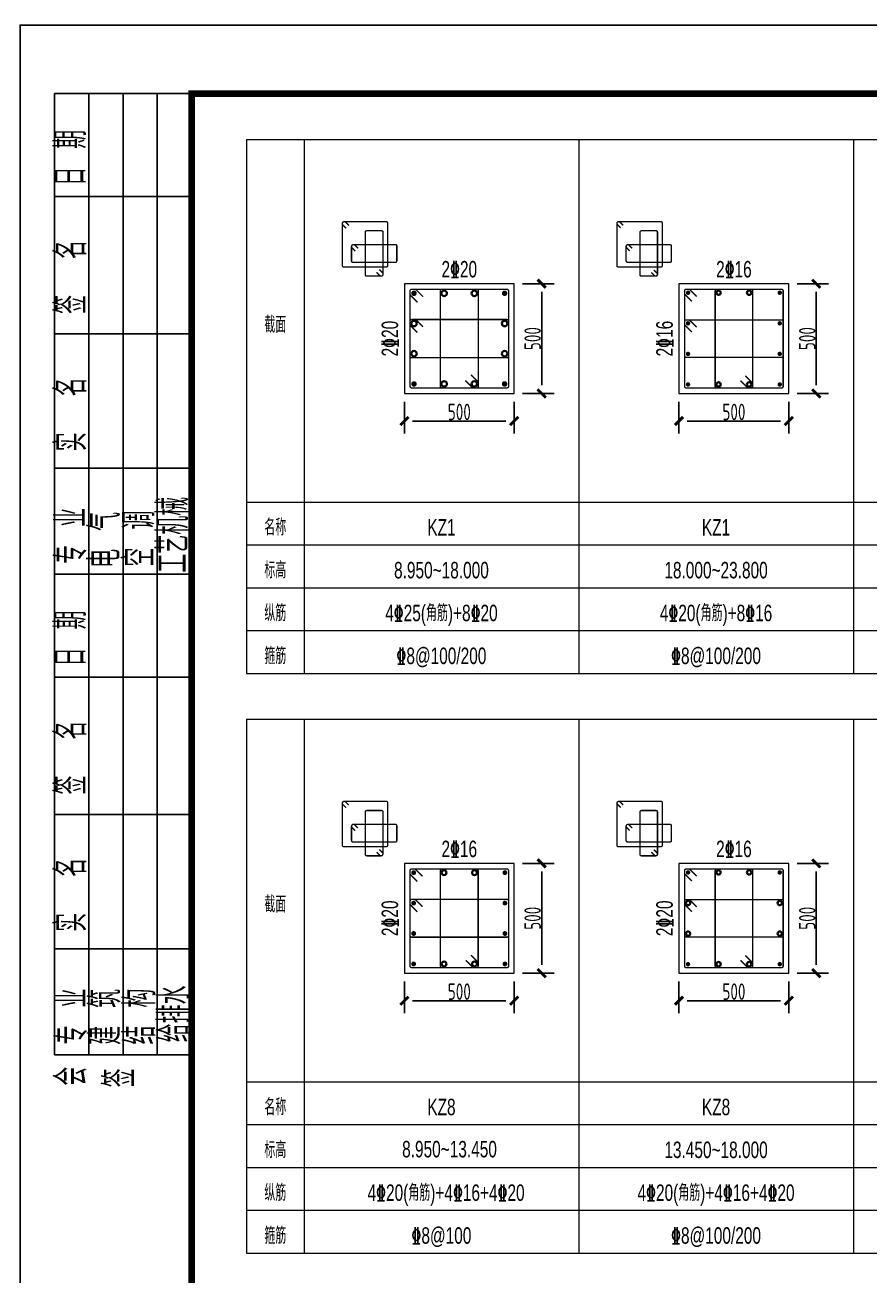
# Model space of a CAD drawing. Extents: x -695511 to 885008, y -751583 to -95266.
# Drawn here: x 329928 to 345314, y -265712 to -242936 of the extents above; entities that cross this region are included whole.
import ezdxf
from ezdxf.enums import TextEntityAlignment as Align

# ---------------------------------------------------------------- set-up
doc = ezdxf.new("R2010")
doc.units = 0
doc.header["$LTSCALE"] = 1000
doc.header["$MEASUREMENT"] = 0
for name, color, linetype in [('0_cad_copy', 7, 'Continuous'), ('14', 1, 'Continuous'), ('PUB_TITLE', 4, 'Continuous')]:
    doc.layers.add(name, color=color, linetype=linetype)
for name, color, linetype, lineweight in [('柱原位标注', 7, 'Continuous', 18), ('柱尺寸标注', 3, 'Continuous', 18), ('柱截面轮廓', 7, 'Continuous', 18), ('柱箍筋', 1, 'Continuous', 25), ('柱纵筋', 1, 'Continuous', 70), ('柱表文字', 7, 'Continuous', 18), ('柱表边线', 253, 'Continuous', 18)]:
    doc.layers.add(name, color=color, linetype=linetype, lineweight=lineweight)
doc.styles.add('hztxt', font='romand_pkpm', dxfattribs={"bigfont": 'gbcbig'})
doc.styles.add('样式 1', font='GS_TXT.shx', dxfattribs={"width": 0.7, "height": 375, "bigfont": 'yjkchn.shx'})
doc.styles.add('盈建科标注', font='yjkeng.shx', dxfattribs={"width": 0.7, "height": 300, "bigfont": 'yjkchn.shx'})
doc.dimstyles.new('盈建科结构', dxfattribs={"dimscale": 150, "dimtxt": 2.5, "dimasz": 1, "dimexe": 1.5, "dimexo": 1.5, "dimgap": 1, "dimtad": 1, "dimdec": 0, "dimzin": 0, "dimdsep": 46, "dimtxsty": '盈建科标注', "dimblk": 'ARCHTICK', "dimcen": 0.09, "dimclrt": 7, "dimadec": 0, "dimazin": 0, "dimtfac": 1, "dimtdec": 4, "dimtix": 1, "dimtmove": 2, "dimatfit": 3, "dimfxl": 1, "dimtolj": 1, "dimtzin": 0, "dimarcsym": 0})

# ---------------------------------------------------------------- blocks, each defined once
blk = doc.blocks.new('A$C393D5F54')
at = {"layer": '14'}
for p, q in [((0, 446), (0, 14446)), ((0, 14446), (2000, 14446)), ((500, 446), (500, 14446)), ((1000, 446), (1000, 14446)), ((1500, 446), (1500, 14446)), ((2000, 446), (2000, 14446)), ((2000, 12946), (0, 12946)), ((2000, 10946), (0, 10946)), ((2000, 8990), (0, 8990)), ((2000, 7446), (0, 7446)), ((2000, 5946), (0, 5946)), ((2000, 3946), (0, 3946)), ((2000, 1990), (0, 1990)), ((2000, 446), (0, 446))]:
    blk.add_line(p, q, dxfattribs=at)
at = {"layer": '14', "style": 'hztxt', "width": 0.85}
for s, p in [('日 期', (462, 13105)), ('签  名', (466, 11238)), ('实  名', (466, 9238)), ('专 业', (472, 7598)), ('工艺机械', (1953, 7471)), ('电 气', (957, 7540)), ('空 调', (1460, 7558)), ('日 期', (462, 6105)), ('签  名', (466, 4238)), ('实  名', (466, 2238)), ('专 业', (480, 598)), ('建 筑', (967, 592)), ('结 构', (1470, 597)), ('给排水', (1970, 629)), ('会', (470, -3)), ('签', (1174, -27))]:
    blk.add_text(s, height=450, rotation=90, dxfattribs=at).set_placement(p)
blk = doc.blocks.new('*D90')
at = {"layer": '0_cad_copy', "color": 0, "const_width": 0.35}
blk.add_lwpolyline([(-0.5, -0.5), (0.5, 0.5)], dxfattribs=at)
blk = doc.blocks.new('*D386')
at = {"layer": 'Defpoints', "color": 0, "transparency": 16777216}
for p in [(336836, -249646), (338836, -249646), (338836, -250146)]:
    blk.add_point(p, dxfattribs=at)
at = {"layer": '柱尺寸标注', "color": 0, "lineweight": -2, "transparency": 16777216}
for p, q in [((336836, -249796), (336836, -250371)), ((338836, -249796), (338836, -250371)), ((336986, -250146), (338686, -250146))]:
    blk.add_line(p, q, dxfattribs=at)
at = {"layer": '柱尺寸标注', "color": 0, "linetype": 'ByBlock', "lineweight": -2, "transparency": 16777216, "xscale": 150, "yscale": 150, "zscale": 150, "rotation": 180}
blk.add_blockref('*D90', (336836, -250146), dxfattribs=at)
at = {"layer": '柱尺寸标注', "color": 0, "linetype": 'ByBlock', "lineweight": -2, "transparency": 16777216, "xscale": 150, "yscale": 150, "zscale": 150}
blk.add_blockref('*D90', (338836, -250146), dxfattribs=at)
at = {"layer": '柱尺寸标注', "color": 7, "lineweight": 18, "transparency": 16777216, "insert": (337836, -249981), "char_height": 300, "attachment_point": 5, "style": '盈建科标注'}
blk.add_mtext('\\A1;500', dxfattribs=at)
blk = doc.blocks.new('*D387')
at = {"layer": 'Defpoints', "color": 0, "transparency": 16777216}
for p in [(338836, -247646), (339336, -247646), (338836, -249646)]:
    blk.add_point(p, dxfattribs=at)
at = {"layer": '柱尺寸标注', "color": 0, "lineweight": -2, "transparency": 16777216}
for p, q in [((338986, -247646), (339561, -247646)), ((339336, -249496), (339336, -247796)), ((338986, -249646), (339561, -249646))]:
    blk.add_line(p, q, dxfattribs=at)
at = {"layer": '柱尺寸标注', "color": 0, "linetype": 'ByBlock', "lineweight": -2, "transparency": 16777216, "xscale": 150, "yscale": 150, "zscale": 150}
for p, rotation in [((339336, -247646), 90), ((339336, -249646), 270)]:
    blk.add_blockref('*D90', p, dxfattribs=dict(at, rotation=rotation))
at = {"layer": '柱尺寸标注', "color": 7, "lineweight": 18, "transparency": 16777216, "insert": (339171, -248646), "char_height": 300, "attachment_point": 5, "rotation": 90, "style": '盈建科标注'}
blk.add_mtext('\\A1;500', dxfattribs=at)
blk = doc.blocks.new('*D91')
at = {"layer": '0_cad_copy', "color": 0, "const_width": 0.35}
blk.add_lwpolyline([(-0.5, -0.5), (0.5, 0.5)], dxfattribs=at)
blk = doc.blocks.new('*D388')
at = {"layer": 'Defpoints', "color": 0, "transparency": 16777216}
for p in [(341836, -249646), (343836, -249646), (343836, -250146)]:
    blk.add_point(p, dxfattribs=at)
at = {"layer": '柱尺寸标注', "color": 0, "lineweight": -2, "transparency": 16777216}
for p, q in [((341836, -249796), (341836, -250371)), ((343836, -249796), (343836, -250371)), ((341986, -250146), (343686, -250146))]:
    blk.add_line(p, q, dxfattribs=at)
at = {"layer": '柱尺寸标注', "color": 0, "linetype": 'ByBlock', "lineweight": -2, "transparency": 16777216, "xscale": 150, "yscale": 150, "zscale": 150, "rotation": 180}
blk.add_blockref('*D91', (341836, -250146), dxfattribs=at)
at = {"layer": '柱尺寸标注', "color": 0, "linetype": 'ByBlock', "lineweight": -2, "transparency": 16777216, "xscale": 150, "yscale": 150, "zscale": 150}
blk.add_blockref('*D91', (343836, -250146), dxfattribs=at)
at = {"layer": '柱尺寸标注', "color": 7, "lineweight": 18, "transparency": 16777216, "insert": (342836, -249981), "char_height": 300, "attachment_point": 5, "style": '盈建科标注'}
blk.add_mtext('\\A1;500', dxfattribs=at)
blk = doc.blocks.new('*D389')
at = {"layer": 'Defpoints', "color": 0, "transparency": 16777216}
for p in [(343836, -247646), (344336, -247646), (343836, -249646)]:
    blk.add_point(p, dxfattribs=at)
at = {"layer": '柱尺寸标注', "color": 0, "lineweight": -2, "transparency": 16777216}
for p, q in [((343986, -247646), (344561, -247646)), ((344336, -249496), (344336, -247796)), ((343986, -249646), (344561, -249646))]:
    blk.add_line(p, q, dxfattribs=at)
at = {"layer": '柱尺寸标注', "color": 0, "linetype": 'ByBlock', "lineweight": -2, "transparency": 16777216, "xscale": 150, "yscale": 150, "zscale": 150}
for p, rotation in [((344336, -247646), 90), ((344336, -249646), 270)]:
    blk.add_blockref('*D91', p, dxfattribs=dict(at, rotation=rotation))
at = {"layer": '柱尺寸标注', "color": 7, "lineweight": 18, "transparency": 16777216, "insert": (344171, -248646), "char_height": 300, "attachment_point": 5, "rotation": 90, "style": '盈建科标注'}
blk.add_mtext('\\A1;500', dxfattribs=at)
blk = doc.blocks.new('*D406')
at = {"layer": 'Defpoints', "color": 0, "transparency": 16777216}
for p in [(336836, -260200), (338836, -260200), (338836, -260700)]:
    blk.add_point(p, dxfattribs=at)
at = {"layer": '柱尺寸标注', "color": 0, "lineweight": -2, "transparency": 16777216}
for p, q in [((336836, -260350), (336836, -260925)), ((338836, -260350), (338836, -260925)), ((336986, -260700), (338686, -260700))]:
    blk.add_line(p, q, dxfattribs=at)
at = {"layer": '柱尺寸标注', "color": 0, "linetype": 'ByBlock', "lineweight": -2, "transparency": 16777216, "xscale": 150, "yscale": 150, "zscale": 150, "rotation": 180}
blk.add_blockref('*D90', (336836, -260700), dxfattribs=at)
at = {"layer": '柱尺寸标注', "color": 0, "linetype": 'ByBlock', "lineweight": -2, "transparency": 16777216, "xscale": 150, "yscale": 150, "zscale": 150}
blk.add_blockref('*D90', (338836, -260700), dxfattribs=at)
at = {"layer": '柱尺寸标注', "color": 7, "lineweight": 18, "transparency": 16777216, "insert": (337836, -260535), "char_height": 300, "attachment_point": 5, "style": '盈建科标注'}
blk.add_mtext('\\A1;500', dxfattribs=at)
blk = doc.blocks.new('*D407')
at = {"layer": 'Defpoints', "color": 0, "transparency": 16777216}
for p in [(338836, -258200), (339336, -258200), (338836, -260200)]:
    blk.add_point(p, dxfattribs=at)
at = {"layer": '柱尺寸标注', "color": 0, "lineweight": -2, "transparency": 16777216}
for p, q in [((338986, -258200), (339561, -258200)), ((339336, -260050), (339336, -258350)), ((338986, -260200), (339561, -260200))]:
    blk.add_line(p, q, dxfattribs=at)
at = {"layer": '柱尺寸标注', "color": 0, "linetype": 'ByBlock', "lineweight": -2, "transparency": 16777216, "xscale": 150, "yscale": 150, "zscale": 150}
for p, rotation in [((339336, -258200), 90), ((339336, -260200), 270)]:
    blk.add_blockref('*D90', p, dxfattribs=dict(at, rotation=rotation))
at = {"layer": '柱尺寸标注', "color": 7, "lineweight": 18, "transparency": 16777216, "insert": (339171, -259200), "char_height": 300, "attachment_point": 5, "rotation": 90, "style": '盈建科标注'}
blk.add_mtext('\\A1;500', dxfattribs=at)
blk = doc.blocks.new('*D408')
at = {"layer": 'Defpoints', "color": 0, "transparency": 16777216}
for p in [(341836, -260200), (343836, -260200), (343836, -260700)]:
    blk.add_point(p, dxfattribs=at)
at = {"layer": '柱尺寸标注', "color": 0, "lineweight": -2, "transparency": 16777216}
for p, q in [((341836, -260350), (341836, -260925)), ((343836, -260350), (343836, -260925)), ((341986, -260700), (343686, -260700))]:
    blk.add_line(p, q, dxfattribs=at)
at = {"layer": '柱尺寸标注', "color": 0, "linetype": 'ByBlock', "lineweight": -2, "transparency": 16777216, "xscale": 150, "yscale": 150, "zscale": 150, "rotation": 180}
blk.add_blockref('*D91', (341836, -260700), dxfattribs=at)
at = {"layer": '柱尺寸标注', "color": 0, "linetype": 'ByBlock', "lineweight": -2, "transparency": 16777216, "xscale": 150, "yscale": 150, "zscale": 150}
blk.add_blockref('*D91', (343836, -260700), dxfattribs=at)
at = {"layer": '柱尺寸标注', "color": 7, "lineweight": 18, "transparency": 16777216, "insert": (342836, -260535), "char_height": 300, "attachment_point": 5, "style": '盈建科标注'}
blk.add_mtext('\\A1;500', dxfattribs=at)
blk = doc.blocks.new('*D409')
at = {"layer": 'Defpoints', "color": 0, "transparency": 16777216}
for p in [(343836, -258200), (344336, -258200), (343836, -260200)]:
    blk.add_point(p, dxfattribs=at)
at = {"layer": '柱尺寸标注', "color": 0, "lineweight": -2, "transparency": 16777216}
for p, q in [((343986, -258200), (344561, -258200)), ((344336, -260050), (344336, -258350)), ((343986, -260200), (344561, -260200))]:
    blk.add_line(p, q, dxfattribs=at)
at = {"layer": '柱尺寸标注', "color": 0, "linetype": 'ByBlock', "lineweight": -2, "transparency": 16777216, "xscale": 150, "yscale": 150, "zscale": 150}
for p, rotation in [((344336, -258200), 90), ((344336, -260200), 270)]:
    blk.add_blockref('*D91', p, dxfattribs=dict(at, rotation=rotation))
at = {"layer": '柱尺寸标注', "color": 7, "lineweight": 18, "transparency": 16777216, "insert": (344171, -259200), "char_height": 300, "attachment_point": 5, "rotation": 90, "style": '盈建科标注'}
blk.add_mtext('\\A1;500', dxfattribs=at)

msp = doc.modelspace()

# ---------------------------------------------------------------- linework, layer by layer
at = {"layer": 'PUB_TITLE'}
msp.add_lwpolyline([(329837.5, -295436.5), (329837.5, -242936.5), (404087.5, -242936.5), (404087.5, -295436.5)], close=True, dxfattribs=at)
at = {"layer": 'PUB_TITLE', "const_width": 125}
msp.add_lwpolyline([(332962.5, -294186.5), (402837.5, -294186.5), (402837.5, -244186.5), (332962.5, -244186.5)], close=True, dxfattribs=at)
at = {"layer": '柱截面轮廓', "lineweight": 18}
for points in [[(338835.7, -247645.8), (336835.7, -247645.8), (336835.7, -249645.8), (338835.7, -249645.8)], [(343835.7, -247645.8), (341835.7, -247645.8), (341835.7, -249645.8), (343835.7, -249645.8)], [(338835.7, -258200.2), (336835.7, -258200.2), (336835.7, -260200.2), (338835.7, -260200.2)], [(343835.7, -258200.2), (341835.7, -258200.2), (341835.7, -260200.2), (343835.7, -260200.2)]]:
    msp.add_lwpolyline(points, close=True, dxfattribs=at)
at = {"layer": '柱箍筋', "lineweight": 25, "const_width": 25}
for points in [[(335827.1, -246584.2), (335770.5, -246527.7, 0.6681786), (335706.5, -246554.2), (335706.5, -247316.7, 0.4142136), (335731.5, -247341.7), (336506.5, -247341.7, 0.4142136), (336531.5, -247316.7), (336531.5, -246541.7, 0.4142136), (336506.5, -246516.7), (335744, -246516.7, 0.6681786), (335717.5, -246580.7), (335774.1, -246637.3)], [(340818.6, -246582.8), (340762, -246526.2, 0.6681786), (340706.5, -246549.2), (340706.5, -247316.7, 0.4142136), (340731.5, -247341.7), (341506.5, -247341.7, 0.4142136), (341531.5, -247316.7), (341531.5, -246541.7, 0.4142136), (341506.5, -246516.7), (340739, -246516.7, 0.6681786), (340716, -246572.1), (340772.6, -246628.7)], [(336327.6, -247440.8), (336384.2, -247497.4, 0.6681786), (336448.2, -247470.8), (336448.2, -246708.3, 0.4142136), (336423.2, -246683.3), (336148.2, -246683.3, 0.4142136), (336123.2, -246708.3), (336123.2, -247483.3, 0.4142136), (336148.2, -247508.3), (336410.7, -247508.3, 0.6681786), (336437.2, -247444.3), (336380.6, -247387.7)], [(341332.8, -247442.2), (341389.4, -247498.8, 0.6681786), (341444.8, -247475.8), (341444.8, -246708.3, 0.4142136), (341419.8, -246683.3), (341151.5, -246683.3, 0.4142136), (341126.5, -246708.3), (341126.5, -247483.3, 0.4142136), (341151.5, -247508.3), (341412.3, -247508.3, 0.6681786), (341435.3, -247452.9), (341378.8, -247396.3)], [(335940.7, -247053.9), (335884.2, -246997.4, -0.6681786), (335910.7, -246933.3), (336673.2, -246933.3, -0.4142136), (336698.2, -246958.3), (336698.2, -247233.3, -0.4142136), (336673.2, -247258.3), (335898.2, -247258.3, -0.4142136), (335873.2, -247233.3), (335873.2, -246970.8, -0.6681786), (335937.2, -246944.3), (335993.8, -247000.9)], [(340939.3, -247048.7), (340882.7, -246992.1, -0.6681786), (340905.7, -246936.7), (341673.2, -246936.7, -0.4142136), (341698.2, -246961.7), (341698.2, -247230, -0.4142136), (341673.2, -247255), (340898.2, -247255, -0.4142136), (340873.2, -247230), (340873.2, -246969.2, -0.6681786), (340928.7, -246946.2), (340985.2, -247002.8)], [(337175.1, -247882.7), (337049.9, -247757.5, 0.1989124), (337027.8, -247748.3), (336969.4, -247748.3, 0.4142136), (336938.2, -247779.6), (336938.2, -249512.1, 0.4142136), (336969.4, -249543.3), (338701.9, -249543.3, 0.4142136), (338733.2, -249512.1), (338733.2, -247779.6, 0.4142136), (338701.9, -247748.3), (336969.4, -247748.3, 0.4142136), (336938.2, -247779.6), (336938.2, -247837.9, 0.1989124), (336947.3, -247860), (337072.5, -247985.2)], [(337946.3, -249409), (338071.5, -249534.2, 0.1989124), (338093.6, -249543.3), (338151.9, -249543.3, 0.4142136), (338183.2, -249512.1), (338183.2, -247779.6, 0.4142136), (338151.9, -247748.3), (337519.4, -247748.3, 0.4142136), (337488.2, -247779.6), (337488.2, -249512.1, 0.4142136), (337519.4, -249543.3), (338151.9, -249543.3, 0.4142136), (338183.2, -249512.1), (338183.2, -249453.7, 0.1989124), (338174, -249431.7), (338048.8, -249306.4)], [(342158, -247879.8), (342034.3, -247756, 0.1989124), (342015.7, -247748.3), (341964.4, -247748.3, 0.4142136), (341938.2, -247774.6), (341938.2, -249517.1, 0.4142136), (341964.4, -249543.3), (343706.9, -249543.3, 0.4142136), (343733.2, -249517.1), (343733.2, -247774.6, 0.4142136), (343706.9, -247748.3), (341964.4, -247748.3, 0.4142136), (341938.2, -247774.6), (341938.2, -247825.8, 0.1989124), (341945.9, -247844.4), (342069.6, -247968.2)], [(342956.7, -249411.9), (343080.4, -249535.6, 0.1989124), (343099, -249543.3), (343150.3, -249543.3, 0.4142136), (343176.5, -249517.1), (343176.5, -247774.6, 0.4142136), (343150.3, -247748.3), (342521.1, -247748.3, 0.4142136), (342494.8, -247774.6), (342494.8, -249517.1, 0.4142136), (342521.1, -249543.3), (343150.3, -249543.3, 0.4142136), (343176.5, -249517.1), (343176.5, -249465.8, 0.1989124), (343168.8, -249447.3), (343045.1, -249323.5)], [(337072.5, -248535.2), (336947.3, -248410, -0.1989124), (336938.2, -248387.9), (336938.2, -248329.6, -0.4142136), (336969.4, -248298.3), (338701.9, -248298.3, -0.4142136), (338733.2, -248329.6), (338733.2, -248962.1, -0.4142136), (338701.9, -248993.3), (336969.4, -248993.3, -0.4142136), (336938.2, -248962.1), (336938.2, -248329.6, -0.4142136), (336969.4, -248298.3), (337027.8, -248298.3, -0.1989124), (337049.9, -248307.5), (337175.1, -248432.7)], [(342069.6, -248524.8), (341945.9, -248401.1, -0.1989124), (341938.2, -248382.5), (341938.2, -248331.3, -0.4142136), (341964.4, -248305), (343706.9, -248305, -0.4142136), (343733.2, -248331.3), (343733.2, -248960.4, -0.4142136), (343706.9, -248986.7), (341964.4, -248986.7, -0.4142136), (341938.2, -248960.4), (341938.2, -248331.3, -0.4142136), (341964.4, -248305), (342015.7, -248305, -0.1989124), (342034.3, -248312.7), (342158, -248436.4)], [(335822, -257137.7), (335765.4, -257081.1, 0.6681786), (335706.5, -257105.5), (335706.5, -257871, 0.4142136), (335731.5, -257896), (336506.5, -257896, 0.4142136), (336531.5, -257871), (336531.5, -257096, 0.4142136), (336506.5, -257071), (335741, -257071, 0.6681786), (335716.6, -257129.9), (335773.2, -257186.5)], [(340818.6, -257137.1), (340762, -257080.5, 0.6681786), (340706.5, -257103.5), (340706.5, -257871, 0.4142136), (340731.5, -257896), (341506.5, -257896, 0.4142136), (341531.5, -257871), (341531.5, -257096, 0.4142136), (341506.5, -257071), (340739, -257071, 0.6681786), (340716, -257126.5), (340772.6, -257183.1)], [(336330.7, -257996), (336387.3, -258052.6, 0.6681786), (336446.2, -258028.2), (336446.2, -257262.7, 0.4142136), (336421.2, -257237.7), (336150.2, -257237.7, 0.4142136), (336125.2, -257262.7), (336125.2, -258037.7, 0.4142136), (336150.2, -258062.7), (336411.7, -258062.7, 0.6681786), (336436.1, -258003.8), (336379.5, -257947.2)], [(341332.8, -257996.6), (341389.4, -258053.1, 0.6681786), (341444.8, -258030.2), (341444.8, -257262.7, 0.4142136), (341419.8, -257237.7), (341151.5, -257237.7, 0.4142136), (341126.5, -257262.7), (341126.5, -258037.7, 0.4142136), (341151.5, -258062.7), (341412.3, -258062.7, 0.6681786), (341435.3, -258007.2), (341378.8, -257950.6)], [(335939.9, -257605.1), (335883.3, -257548.6, -0.6681786), (335907.7, -257489.7), (336673.2, -257489.7, -0.4142136), (336698.2, -257514.7), (336698.2, -257785.7, -0.4142136), (336673.2, -257810.7), (335898.2, -257810.7, -0.4142136), (335873.2, -257785.7), (335873.2, -257524.2, -0.6681786), (335932.1, -257499.8), (335988.6, -257556.3)], [(340939.3, -257603.1), (340882.7, -257546.5, -0.6681786), (340905.7, -257491), (341673.2, -257491, -0.4142136), (341698.2, -257516), (341698.2, -257784.3, -0.4142136), (341673.2, -257809.3), (340898.2, -257809.3, -0.4142136), (340873.2, -257784.3), (340873.2, -257523.5, -0.6681786), (340928.7, -257500.5), (340985.2, -257557.1)], [(337164.8, -258435.3), (337040.5, -258310.9, 0.1989124), (337020.5, -258302.7), (336966.4, -258302.7, 0.4142136), (336938.2, -258330.9), (336938.2, -260069.4, 0.4142136), (336966.4, -260097.7), (338704.9, -260097.7, 0.4142136), (338733.2, -260069.4), (338733.2, -258330.9, 0.4142136), (338704.9, -258302.7), (336966.4, -258302.7, 0.4142136), (336938.2, -258330.9), (336938.2, -258385, 0.1989124), (336946.5, -258405), (337070.8, -258529.3)], [(337952.5, -259965.1), (338076.9, -260089.4, 0.1989124), (338096.8, -260097.7), (338150.9, -260097.7, 0.4142136), (338179.2, -260069.4), (338179.2, -258330.9, 0.4142136), (338150.9, -258302.7), (337520.4, -258302.7, 0.4142136), (337492.2, -258330.9), (337492.2, -260069.4, 0.4142136), (337520.4, -260097.7), (338150.9, -260097.7, 0.4142136), (338179.2, -260069.4), (338179.2, -260015.3, 0.1989124), (338170.9, -259995.3), (338046.6, -259871)], [(342158, -258434.1), (342034.3, -258310.4, 0.1989124), (342015.7, -258302.7), (341964.4, -258302.7, 0.4142136), (341938.2, -258328.9), (341938.2, -260071.4, 0.4142136), (341964.4, -260097.7), (343706.9, -260097.7, 0.4142136), (343733.2, -260071.4), (343733.2, -258328.9, 0.4142136), (343706.9, -258302.7), (341964.4, -258302.7, 0.4142136), (341938.2, -258328.9), (341938.2, -258380.2, 0.1989124), (341945.9, -258398.7), (342069.6, -258522.5)], [(342956.7, -259966.2), (343080.4, -260090, 0.1989124), (343099, -260097.7), (343150.3, -260097.7, 0.4142136), (343176.5, -260071.4), (343176.5, -258328.9, 0.4142136), (343150.3, -258302.7), (342521.1, -258302.7, 0.4142136), (342494.8, -258328.9), (342494.8, -260071.4, 0.4142136), (342521.1, -260097.7), (343150.3, -260097.7, 0.4142136), (343176.5, -260071.4), (343176.5, -260020.2, 0.1989124), (343168.8, -260001.6), (343045.1, -259877.8)], [(337070.8, -259083.3), (336946.5, -258959, -0.1989124), (336938.2, -258939), (336938.2, -258884.9, -0.4142136), (336966.4, -258856.7), (338704.9, -258856.7, -0.4142136), (338733.2, -258884.9), (338733.2, -259515.4, -0.4142136), (338704.9, -259543.7), (336966.4, -259543.7, -0.4142136), (336938.2, -259515.4), (336938.2, -258884.9, -0.4142136), (336966.4, -258856.7), (337020.5, -258856.7, -0.1989124), (337040.5, -258864.9), (337164.8, -258989.3)], [(342069.6, -259079.2), (341945.9, -258955.4, -0.1989124), (341938.2, -258936.9), (341938.2, -258885.6, -0.4142136), (341964.4, -258859.3), (343706.9, -258859.3, -0.4142136), (343733.2, -258885.6), (343733.2, -259514.8, -0.4142136), (343706.9, -259541), (341964.4, -259541, -0.4142136), (341938.2, -259514.8), (341938.2, -258885.6, -0.4142136), (341964.4, -258859.3), (342015.7, -258859.3, -0.1989124), (342034.3, -258867), (342158, -258990.8)]]:
    msp.add_lwpolyline(points, format="xyb", dxfattribs=at)
at = {"layer": '柱纵筋', "lineweight": 70}
for points, const_width in [([(337035.7, -247820.8, 1), (336985.7, -247820.8, 1)], 50), ([(338685.7, -247820.8, 1), (338635.7, -247820.8, 1)], 50), ([(342020.7, -247810.8, 1), (341980.7, -247810.8, 1)], 40), ([(343690.7, -247810.8, 1), (343650.7, -247810.8, 1)], 40), ([(342020.7, -248367.5, 1), (341980.7, -248367.5, 1)], 40), ([(343690.7, -248367.5, 1), (343650.7, -248367.5, 1)], 40), ([(342020.7, -248924.2, 1), (341980.7, -248924.2, 1)], 40), ([(343690.7, -248924.2, 1), (343650.7, -248924.2, 1)], 40), ([(337035.7, -249470.8, 1), (336985.7, -249470.8, 1)], 50), ([(338685.7, -249470.8, 1), (338635.7, -249470.8, 1)], 50), ([(342020.7, -249480.8, 1), (341980.7, -249480.8, 1)], 40), ([(343690.7, -249480.8, 1), (343650.7, -249480.8, 1)], 40), ([(337026.7, -258369.2, 1), (336982.7, -258369.2, 1)], 44), ([(338688.7, -258369.2, 1), (338644.7, -258369.2, 1)], 44), ([(342020.7, -258365.2, 1), (341980.7, -258365.2, 1)], 40), ([(343690.7, -258365.2, 1), (343650.7, -258365.2, 1)], 40), ([(337026.7, -258923.2, 1), (336982.7, -258923.2, 1)], 44), ([(338688.7, -258923.2, 1), (338644.7, -258923.2, 1)], 44), ([(337026.7, -259477.2, 1), (336982.7, -259477.2, 1)], 44), ([(338688.7, -259477.2, 1), (338644.7, -259477.2, 1)], 44), ([(337026.7, -260031.2, 1), (336982.7, -260031.2, 1)], 44), ([(338688.7, -260031.2, 1), (338644.7, -260031.2, 1)], 44), ([(342020.7, -260035.2, 1), (341980.7, -260035.2, 1)], 40), ([(343690.7, -260035.2, 1), (343650.7, -260035.2, 1)], 40)]:
    msp.add_lwpolyline(points, format="xyb", close=True, dxfattribs=dict(at, const_width=const_width))
at = {"layer": '柱纵筋', "lineweight": 35}
for points in [[(337610.7, -247820.8, 1), (337510.7, -247820.8, 1)], [(338160.7, -247820.8, 1), (338060.7, -247820.8, 1)], [(342597.3, -247810.8, 1), (342517.3, -247810.8, 1)], [(343154, -247810.8, 1), (343074, -247810.8, 1)], [(337060.7, -248370.8, 1), (336960.7, -248370.8, 1)], [(338710.7, -248370.8, 1), (338610.7, -248370.8, 1)], [(337060.7, -248920.8, 1), (336960.7, -248920.8, 1)], [(338710.7, -248920.8, 1), (338610.7, -248920.8, 1)], [(337610.7, -249470.8, 1), (337510.7, -249470.8, 1)], [(338160.7, -249470.8, 1), (338060.7, -249470.8, 1)], [(342597.3, -249480.8, 1), (342517.3, -249480.8, 1)], [(343154, -249480.8, 1), (343074, -249480.8, 1)], [(337602.7, -258369.2, 1), (337514.7, -258369.2, 1)], [(338156.7, -258369.2, 1), (338068.7, -258369.2, 1)], [(342597.3, -258365.2, 1), (342517.3, -258365.2, 1)], [(343154, -258365.2, 1), (343074, -258365.2, 1)], [(342040.7, -258921.8, 1), (341960.7, -258921.8, 1)], [(343710.7, -258921.8, 1), (343630.7, -258921.8, 1)], [(342040.7, -259478.5, 1), (341960.7, -259478.5, 1)], [(343710.7, -259478.5, 1), (343630.7, -259478.5, 1)], [(337602.7, -260031.2, 1), (337514.7, -260031.2, 1)], [(338156.7, -260031.2, 1), (338068.7, -260031.2, 1)], [(342597.3, -260035.2, 1), (342517.3, -260035.2, 1)], [(343154, -260035.2, 1), (343074, -260035.2, 1)]]:
    msp.add_lwpolyline(points, format="xyb", close=True, dxfattribs=at)
at = {"layer": '柱表边线', "lineweight": 18}
for p, q in [((333960.7, -245020.8), (333960.7, -251620.8)), ((333960.7, -245020.8), (335010.7, -245020.8)), ((333960.7, -245020.8), (333960.7, -254740.8)), ((335010.7, -245020.8), (335010.7, -251620.8)), ((335010.7, -245020.8), (335010.7, -251620.8)), ((335010.7, -245020.8), (340010.7, -245020.8)), ((340010.7, -245020.8), (340010.7, -251620.8)), ((340010.7, -245020.8), (340010.7, -251620.8)), ((340010.7, -245020.8), (345010.7, -245020.8)), ((345010.7, -245020.8), (345010.7, -251620.8)), ((345010.7, -245020.8), (345010.7, -251620.8)), ((345010.7, -245020.8), (345010.7, -251620.8)), ((345010.7, -245020.8), (345010.7, -251620.8)), ((345010.7, -245020.8), (345010.7, -251620.8)), ((345010.7, -245020.8), (345010.7, -251620.8)), ((345010.7, -245020.8), (350010.7, -245020.8)), ((333960.7, -251620.8), (335010.7, -251620.8)), ((333960.7, -251620.8), (333960.7, -252400.8)), ((335010.7, -251620.8), (335010.7, -252400.8)), ((335010.7, -251620.8), (340010.7, -251620.8)), ((335010.7, -251620.8), (335010.7, -252400.8)), ((340010.7, -251620.8), (340010.7, -252400.8)), ((340010.7, -251620.8), (340010.7, -252400.8)), ((340010.7, -251620.8), (345010.7, -251620.8)), ((345010.7, -251620.8), (345010.7, -252400.8)), ((345010.7, -251620.8), (345010.7, -252400.8)), ((345010.7, -251620.8), (345010.7, -252400.8)), ((345010.7, -251620.8), (345010.7, -252400.8)), ((345010.7, -251620.8), (345010.7, -252400.8)), ((345010.7, -251620.8), (350010.7, -251620.8)), ((345010.7, -251620.8), (345010.7, -252400.8)), ((333960.7, -252400.8), (335010.7, -252400.8)), ((333960.7, -252400.8), (333960.7, -253180.8)), ((335010.7, -252400.8), (335010.7, -253180.8)), ((335010.7, -252400.8), (340010.7, -252400.8)), ((335010.7, -252400.8), (335010.7, -253180.8)), ((340010.7, -252400.8), (340010.7, -253180.8)), ((340010.7, -252400.8), (340010.7, -253180.8)), ((340010.7, -252400.8), (345010.7, -252400.8)), ((345010.7, -252400.8), (345010.7, -253180.8)), ((345010.7, -252400.8), (345010.7, -253180.8)), ((345010.7, -252400.8), (345010.7, -253180.8)), ((345010.7, -252400.8), (345010.7, -253180.8)), ((345010.7, -252400.8), (345010.7, -253180.8)), ((345010.7, -252400.8), (350010.7, -252400.8)), ((345010.7, -252400.8), (345010.7, -253180.8)), ((333960.7, -253180.8), (335010.7, -253180.8)), ((333960.7, -253180.8), (333960.7, -253960.8)), ((335010.7, -253180.8), (335010.7, -253960.8)), ((335010.7, -253180.8), (340010.7, -253180.8)), ((335010.7, -253180.8), (335010.7, -253960.8)), ((340010.7, -253180.8), (340010.7, -253960.8)), ((340010.7, -253180.8), (340010.7, -253960.8)), ((340010.7, -253180.8), (345010.7, -253180.8)), ((345010.7, -253180.8), (345010.7, -253960.8)), ((345010.7, -253180.8), (345010.7, -253960.8)), ((345010.7, -253180.8), (345010.7, -253960.8)), ((345010.7, -253180.8), (345010.7, -253960.8)), ((345010.7, -253180.8), (345010.7, -253960.8)), ((345010.7, -253180.8), (350010.7, -253180.8)), ((345010.7, -253180.8), (345010.7, -253960.8)), ((333960.7, -253960.8), (335010.7, -253960.8)), ((333960.7, -253960.8), (333960.7, -254740.8)), ((335010.7, -253960.8), (335010.7, -254740.8)), ((335010.7, -253960.8), (340010.7, -253960.8)), ((335010.7, -253960.8), (335010.7, -254740.8)), ((340010.7, -253960.8), (340010.7, -254740.8)), ((340010.7, -253960.8), (340010.7, -254740.8)), ((340010.7, -253960.8), (345010.7, -253960.8)), ((345010.7, -253960.8), (345010.7, -254740.8)), ((345010.7, -253960.8), (345010.7, -254740.8)), ((345010.7, -253960.8), (345010.7, -254740.8)), ((345010.7, -253960.8), (345010.7, -254740.8)), ((345010.7, -253960.8), (345010.7, -254740.8)), ((345010.7, -253960.8), (350010.7, -253960.8)), ((345010.7, -253960.8), (345010.7, -254740.8)), ((333960.7, -254740.8), (335010.7, -254740.8)), ((333960.7, -254740.8), (335010.7, -254740.8)), ((335010.7, -254740.8), (340010.7, -254740.8)), ((340010.7, -254740.8), (345010.7, -254740.8)), ((345010.7, -254740.8), (350010.7, -254740.8)), ((333960.7, -255575.2), (333960.7, -262175.2)), ((333960.7, -255575.2), (335010.7, -255575.2)), ((333960.7, -255575.2), (333960.7, -265295.2)), ((335010.7, -255575.2), (335010.7, -262175.2)), ((335010.7, -255575.2), (335010.7, -262175.2)), ((335010.7, -255575.2), (335010.7, -262175.2)), ((335010.7, -255575.2), (335010.7, -262175.2)), ((335010.7, -255575.2), (335010.7, -262175.2)), ((335010.7, -255575.2), (335010.7, -262175.2)), ((335010.7, -255575.2), (335010.7, -262175.2)), ((335010.7, -255575.2), (335010.7, -262175.2)), ((335010.7, -255575.2), (340010.7, -255575.2)), ((340010.7, -255575.2), (340010.7, -262175.2)), ((340010.7, -255575.2), (340010.7, -262175.2)), ((340010.7, -255575.2), (340010.7, -262175.2)), ((340010.7, -255575.2), (340010.7, -262175.2)), ((340010.7, -255575.2), (345010.7, -255575.2)), ((345010.7, -255575.2), (345010.7, -262175.2)), ((345010.7, -255575.2), (345010.7, -262175.2)), ((345010.7, -255575.2), (345010.7, -262175.2)), ((345010.7, -255575.2), (345010.7, -262175.2)), ((345010.7, -255575.2), (350010.7, -255575.2)), ((333960.7, -262175.2), (335010.7, -262175.2)), ((333960.7, -262175.2), (333960.7, -262955.2)), ((335010.7, -262175.2), (335010.7, -262955.2)), ((335010.7, -262175.2), (335010.7, -262955.2)), ((335010.7, -262175.2), (335010.7, -262955.2)), ((335010.7, -262175.2), (335010.7, -262955.2)), ((335010.7, -262175.2), (335010.7, -262955.2)), ((335010.7, -262175.2), (335010.7, -262955.2)), ((335010.7, -262175.2), (335010.7, -262955.2)), ((335010.7, -262175.2), (340010.7, -262175.2)), ((335010.7, -262175.2), (335010.7, -262955.2)), ((340010.7, -262175.2), (340010.7, -262955.2)), ((340010.7, -262175.2), (340010.7, -262955.2)), ((340010.7, -262175.2), (340010.7, -262955.2)), ((340010.7, -262175.2), (345010.7, -262175.2)), ((340010.7, -262175.2), (340010.7, -262955.2)), ((345010.7, -262175.2), (345010.7, -262955.2)), ((345010.7, -262175.2), (345010.7, -262955.2)), ((345010.7, -262175.2), (345010.7, -262955.2)), ((345010.7, -262175.2), (350010.7, -262175.2)), ((345010.7, -262175.2), (345010.7, -262955.2)), ((333960.7, -262955.2), (335010.7, -262955.2)), ((333960.7, -262955.2), (333960.7, -263735.2)), ((335010.7, -262955.2), (335010.7, -263735.2)), ((335010.7, -262955.2), (335010.7, -263735.2)), ((335010.7, -262955.2), (335010.7, -263735.2)), ((335010.7, -262955.2), (335010.7, -263735.2)), ((335010.7, -262955.2), (335010.7, -263735.2)), ((335010.7, -262955.2), (335010.7, -263735.2)), ((335010.7, -262955.2), (335010.7, -263735.2)), ((335010.7, -262955.2), (340010.7, -262955.2)), ((335010.7, -262955.2), (335010.7, -263735.2)), ((340010.7, -262955.2), (340010.7, -263735.2)), ((340010.7, -262955.2), (340010.7, -263735.2)), ((340010.7, -262955.2), (340010.7, -263735.2)), ((340010.7, -262955.2), (345010.7, -262955.2)), ((340010.7, -262955.2), (340010.7, -263735.2)), ((345010.7, -262955.2), (345010.7, -263735.2)), ((345010.7, -262955.2), (345010.7, -263735.2)), ((345010.7, -262955.2), (345010.7, -263735.2)), ((345010.7, -262955.2), (350010.7, -262955.2)), ((345010.7, -262955.2), (345010.7, -263735.2)), ((333960.7, -263735.2), (335010.7, -263735.2)), ((333960.7, -263735.2), (333960.7, -264515.2)), ((335010.7, -263735.2), (335010.7, -264515.2)), ((335010.7, -263735.2), (335010.7, -264515.2)), ((335010.7, -263735.2), (335010.7, -264515.2)), ((335010.7, -263735.2), (335010.7, -264515.2)), ((335010.7, -263735.2), (335010.7, -264515.2)), ((335010.7, -263735.2), (335010.7, -264515.2)), ((335010.7, -263735.2), (335010.7, -264515.2)), ((335010.7, -263735.2), (340010.7, -263735.2)), ((335010.7, -263735.2), (335010.7, -264515.2)), ((340010.7, -263735.2), (340010.7, -264515.2)), ((340010.7, -263735.2), (340010.7, -264515.2)), ((340010.7, -263735.2), (340010.7, -264515.2)), ((340010.7, -263735.2), (345010.7, -263735.2)), ((340010.7, -263735.2), (340010.7, -264515.2)), ((345010.7, -263735.2), (345010.7, -264515.2)), ((345010.7, -263735.2), (345010.7, -264515.2)), ((345010.7, -263735.2), (345010.7, -264515.2)), ((345010.7, -263735.2), (350010.7, -263735.2)), ((345010.7, -263735.2), (345010.7, -264515.2)), ((333960.7, -264515.2), (335010.7, -264515.2)), ((333960.7, -264515.2), (333960.7, -265295.2)), ((335010.7, -264515.2), (335010.7, -265295.2)), ((335010.7, -264515.2), (335010.7, -265295.2)), ((335010.7, -264515.2), (335010.7, -265295.2)), ((335010.7, -264515.2), (335010.7, -265295.2)), ((335010.7, -264515.2), (335010.7, -265295.2)), ((335010.7, -264515.2), (335010.7, -265295.2)), ((335010.7, -264515.2), (335010.7, -265295.2)), ((335010.7, -264515.2), (340010.7, -264515.2)), ((335010.7, -264515.2), (335010.7, -265295.2)), ((340010.7, -264515.2), (340010.7, -265295.2)), ((340010.7, -264515.2), (340010.7, -265295.2)), ((340010.7, -264515.2), (340010.7, -265295.2)), ((340010.7, -264515.2), (345010.7, -264515.2)), ((340010.7, -264515.2), (340010.7, -265295.2)), ((345010.7, -264515.2), (345010.7, -265295.2)), ((345010.7, -264515.2), (345010.7, -265295.2)), ((345010.7, -264515.2), (345010.7, -265295.2)), ((345010.7, -264515.2), (350010.7, -264515.2)), ((345010.7, -264515.2), (345010.7, -265295.2)), ((333960.7, -265295.2), (335010.7, -265295.2)), ((333960.7, -265295.2), (335010.7, -265295.2)), ((335010.7, -265295.2), (340010.7, -265295.2)), ((340010.7, -265295.2), (345010.7, -265295.2)), ((345010.7, -265295.2), (350010.7, -265295.2))]:
    msp.add_line(p, q, dxfattribs=at)

# ---------------------------------------------------------------- block references
at = {"layer": '14', "color": 6, "xscale": 1.25, "yscale": 1.25, "zscale": 1.25}
msp.add_blockref('A$C393D5F54', (330462.5, -262243.5), dxfattribs=at)

# ---------------------------------------------------------------- texts
at = {"layer": '柱原位标注', "style": '样式 1', "width": 0.7}
for s, p in [('2%%13220', (337835.7, -247621.8)), ('2%%13216', (342835.7, -247621.8)), ('2%%13216', (337835.7, -258176.2)), ('2%%13216', (342835.7, -258176.2))]:
    msp.add_text(s, height=300, dxfattribs=at).set_placement(p, align=Align.BOTTOM_CENTER)
for s, p in [('2%%13220', (336811.7, -248645.8)), ('2%%13216', (341811.7, -248645.8)), ('2%%13220', (336811.7, -259200.2)), ('2%%13220', (341811.7, -259200.2))]:
    msp.add_text(s, height=300, rotation=90, dxfattribs=at).set_placement(p, align=Align.BOTTOM_CENTER)
at = {"layer": '柱表文字', "style": '样式 1', "width": 0.7}
for s, p in [('截面', (334485.7, -248391)), ('名称', (334485.7, -252081)), ('KZ1', (337510.7, -252081)), ('KZ1', (342510.7, -252081)), ('标高', (334485.7, -252861)), ('8.950~18.000', (337510.7, -252861)), ('18.000~23.800', (342510.7, -252861)), ('纵筋', (334485.7, -253641)), ('4%%13225(角筋)+8%%13220', (337510.7, -253641)), ('4%%13220(角筋)+8%%13216', (342510.7, -253641)), ('箍筋', (334485.7, -254421)), ('%%1328@100/200', (337510.7, -254421)), ('%%1328@100/200', (342510.7, -254421)), ('截面', (334485.7, -258945.4)), ('名称', (334485.7, -262635.4)), ('KZ8', (337510.7, -262635.4)), ('KZ8', (342510.7, -262635.4)), ('标高', (334485.7, -263415.4)), ('8.950~13.450', (337657.7, -263402.9)), ('13.450~18.000', (342510.7, -263415.4)), ('纵筋', (334485.7, -264195.4)), ('4%%13220(角筋)+4%%13216+4%%13220', (337595.2, -264195.4)), ('4%%13220(角筋)+4%%13216+4%%13220', (342510.7, -264195.4)), ('箍筋', (334485.7, -264975.4)), ('%%1328@100', (337510.7, -264975.4)), ('%%1328@100/200', (342510.7, -264975.4))]:
    msp.add_text(s, height=300, dxfattribs=at).set_placement(p, align=Align.MIDDLE_CENTER)

# ---------------------------------------------------------------- dimensions: what is measured, and where the dimension line sits
at = {"layer": '柱尺寸标注', "lineweight": 18}
for p1, p2, override, picture, middle in [((338835.7, -249645.8), (338835.7, -247645.8), {"dimexo": 1, "dimgap": 0.1, "dimlfac": 0.25, "dimrnd": 5, "dimblk": '*D90'}, '*D387', (339170.7, -248645.8)), ((343835.7, -249645.8), (343835.7, -247645.8), {"dimexo": 1, "dimgap": 0.1, "dimlfac": 0.25, "dimrnd": 5, "dimblk": '*D91'}, '*D389', (344170.7, -248645.8)), ((336835.7, -249645.8), (338835.7, -249645.8), {"dimexo": 1, "dimgap": 0.1, "dimlfac": 0.25, "dimrnd": 5, "dimblk": '*D90'}, '*D386', (337835.7, -249980.8)), ((341835.7, -249645.8), (343835.7, -249645.8), {"dimexo": 1, "dimgap": 0.1, "dimlfac": 0.25, "dimrnd": 5, "dimblk": '*D91'}, '*D388', (342835.7, -249980.8)), ((338835.7, -260200.2), (338835.7, -258200.2), {"dimexo": 1, "dimgap": 0.1, "dimlfac": 0.25, "dimrnd": 5, "dimblk": '*D90'}, '*D407', (339170.7, -259200.2)), ((343835.7, -260200.2), (343835.7, -258200.2), {"dimexo": 1, "dimgap": 0.1, "dimlfac": 0.25, "dimrnd": 5, "dimblk": '*D91'}, '*D409', (344170.7, -259200.2)), ((336835.7, -260200.2), (338835.7, -260200.2), {"dimexo": 1, "dimgap": 0.1, "dimlfac": 0.25, "dimrnd": 5, "dimblk": '*D90'}, '*D406', (337835.7, -260535.2)), ((341835.7, -260200.2), (343835.7, -260200.2), {"dimexo": 1, "dimgap": 0.1, "dimlfac": 0.25, "dimrnd": 5, "dimblk": '*D91'}, '*D408', (342835.7, -260535.2))]:
    dim = msp.add_aligned_dim(p1=p1, p2=p2, distance=-500, dimstyle='盈建科结构', override=override, dxfattribs=at)
    dim.commit()
    dim.dimension.update_dxf_attribs({"geometry": picture, "text_midpoint": middle})

doc.saveas('drawing.dxf')
